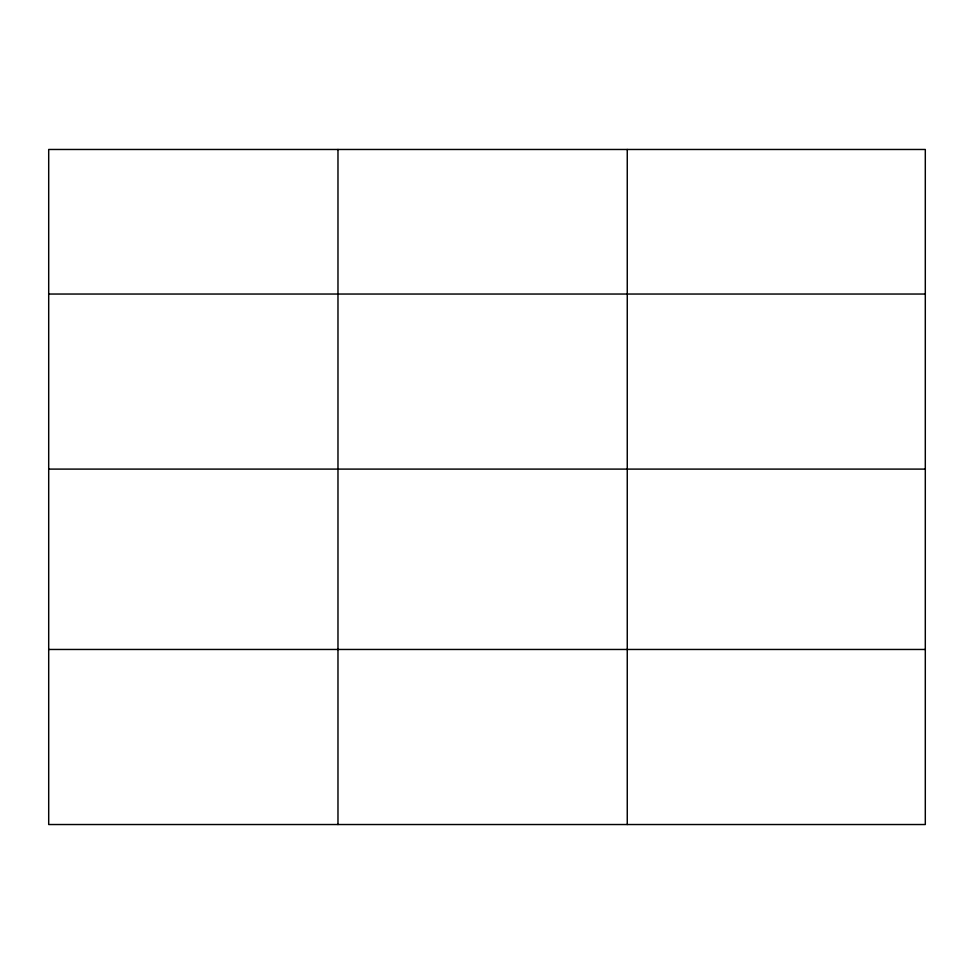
<?xml version="1.0" encoding="UTF-8"?>
<svg xmlns="http://www.w3.org/2000/svg" width="974" height="974" viewBox="0 0 974 974"><rect width="100%" height="100%" fill="white"/><g stroke="black" fill="none" stroke-linecap="round" stroke-linejoin="round"><path stroke-width="1.46" d="M925.3 469.103L925.3 149.472L48.7 149.472L48.7 824.528L925.3 824.528L925.3 469.103L48.7 469.103M48.7 294.038L925.3 294.038M48.7 649.463L925.3 649.463M627.256 149.472L627.256 824.528M337.978 149.472L337.978 824.528"/></g></svg>
